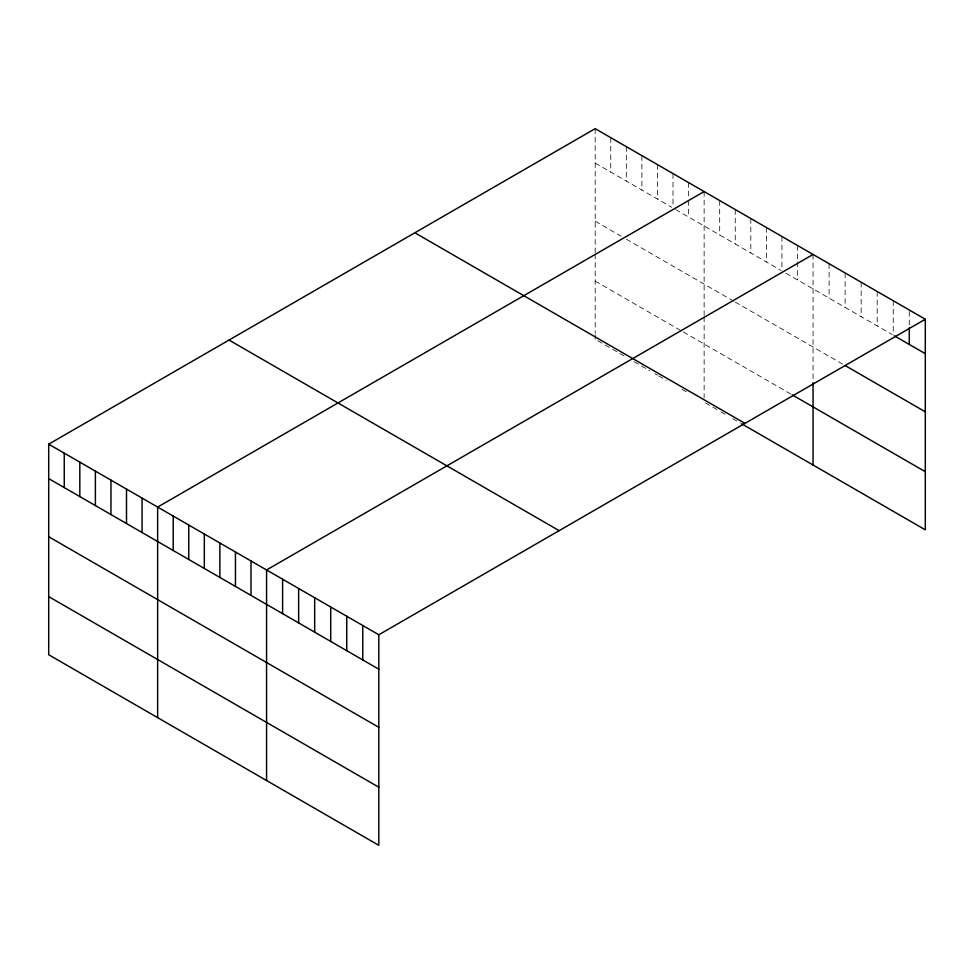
<?xml version="1.0" encoding="UTF-8"?>
<svg xmlns="http://www.w3.org/2000/svg" width="974" height="974" viewBox="0 0 974 974"><rect width="100%" height="100%" fill="white"/><g stroke="black" fill="none" stroke-linecap="round" stroke-linejoin="round"><path stroke-width="0.73" stroke-dasharray="4.87 3.65" d="M595.187 128.665L595.187 252.595M595.187 163.096L671.707 207.279M675.591 209.52L780.637 270.175M785.823 273.17L892.001 334.459M595.187 221.22L621.132 236.195M626.319 239.19L733.958 301.343M735.248 302.086L842.668 364.106M595.187 281.109L682.08 331.282M683.371 332.024L791.01 394.166M597.78 340.73L626.319 357.202M634.098 361.695L649.658 370.68M654.845 373.675L657.438 375.173M658.741 375.927L666.52 380.42M682.08 389.405L688.569 393.143M705.419 402.883L719.689 411.113M720.979 411.868L727.468 415.606M732.655 418.601L740.435 423.093M909.266 311.497L909.266 326.46M893.231 300.735L893.231 335.178M877.197 291.482L877.197 325.913M861.162 282.229L861.162 316.66M845.128 272.964L845.128 307.407M829.093 263.711L829.093 298.141M813.059 254.458L813.059 381.236M797.499 245.472L797.499 260.435M797.499 261.933L797.499 279.903M781.939 236.487L781.939 270.918M766.38 227.502L766.38 261.933M750.808 218.517L750.808 252.948M735.248 209.532L735.248 243.963M719.689 200.547L719.689 234.977M704.129 191.561L704.129 315.491M704.129 316.915L704.129 397.66M688.569 182.576L688.569 199.049M688.569 200.534L688.569 217.007M672.997 173.591L672.997 206.525M657.438 164.606L657.438 199.037M641.878 155.621L641.878 190.052M626.319 146.636L626.319 181.067M610.747 137.651L610.747 172.081M595.187 254.019L595.187 333.278M595.187 334.764L595.187 339.232"/><path stroke-width="1.46" d="M925.3 319.253L378.813 634.768L378.813 845.335L48.7 654.747L48.7 444.181L595.187 128.665L925.3 319.253L925.3 529.819L741.738 423.848M704.129 191.561L157.642 507.077L157.642 717.643M813.059 254.458L266.572 569.96L266.572 780.539M894.461 335.884L925.3 353.684M845.128 365.53L925.3 411.819M792.312 394.92L925.3 471.696M414.851 232.786L744.964 423.373M229.036 340.06L559.149 530.647M48.7 444.181L378.813 634.768M48.7 478.611L378.813 669.199M48.7 536.735L378.813 727.322M48.7 596.624L378.813 787.211M909.266 327.958L909.266 344.431M813.059 382.66L813.059 465.024M362.778 625.503L362.778 659.946M346.744 616.25L346.744 650.693M330.71 606.997L330.71 641.428M314.675 597.732L314.675 632.175M298.641 588.479L298.641 622.922M282.606 579.226L282.606 613.657M251.012 560.975L251.012 595.418M235.452 551.99L235.452 586.433M219.881 543.005L219.881 577.448M204.321 534.02L204.321 568.463M188.761 525.035L188.761 559.478M173.202 516.05L173.202 550.493M142.07 498.091L142.07 532.522M126.51 489.106L126.51 523.537M110.951 480.121L110.951 514.552M95.391 471.136L95.391 505.567M79.819 462.151L79.819 496.582M64.26 453.166L64.26 487.597"/></g></svg>
